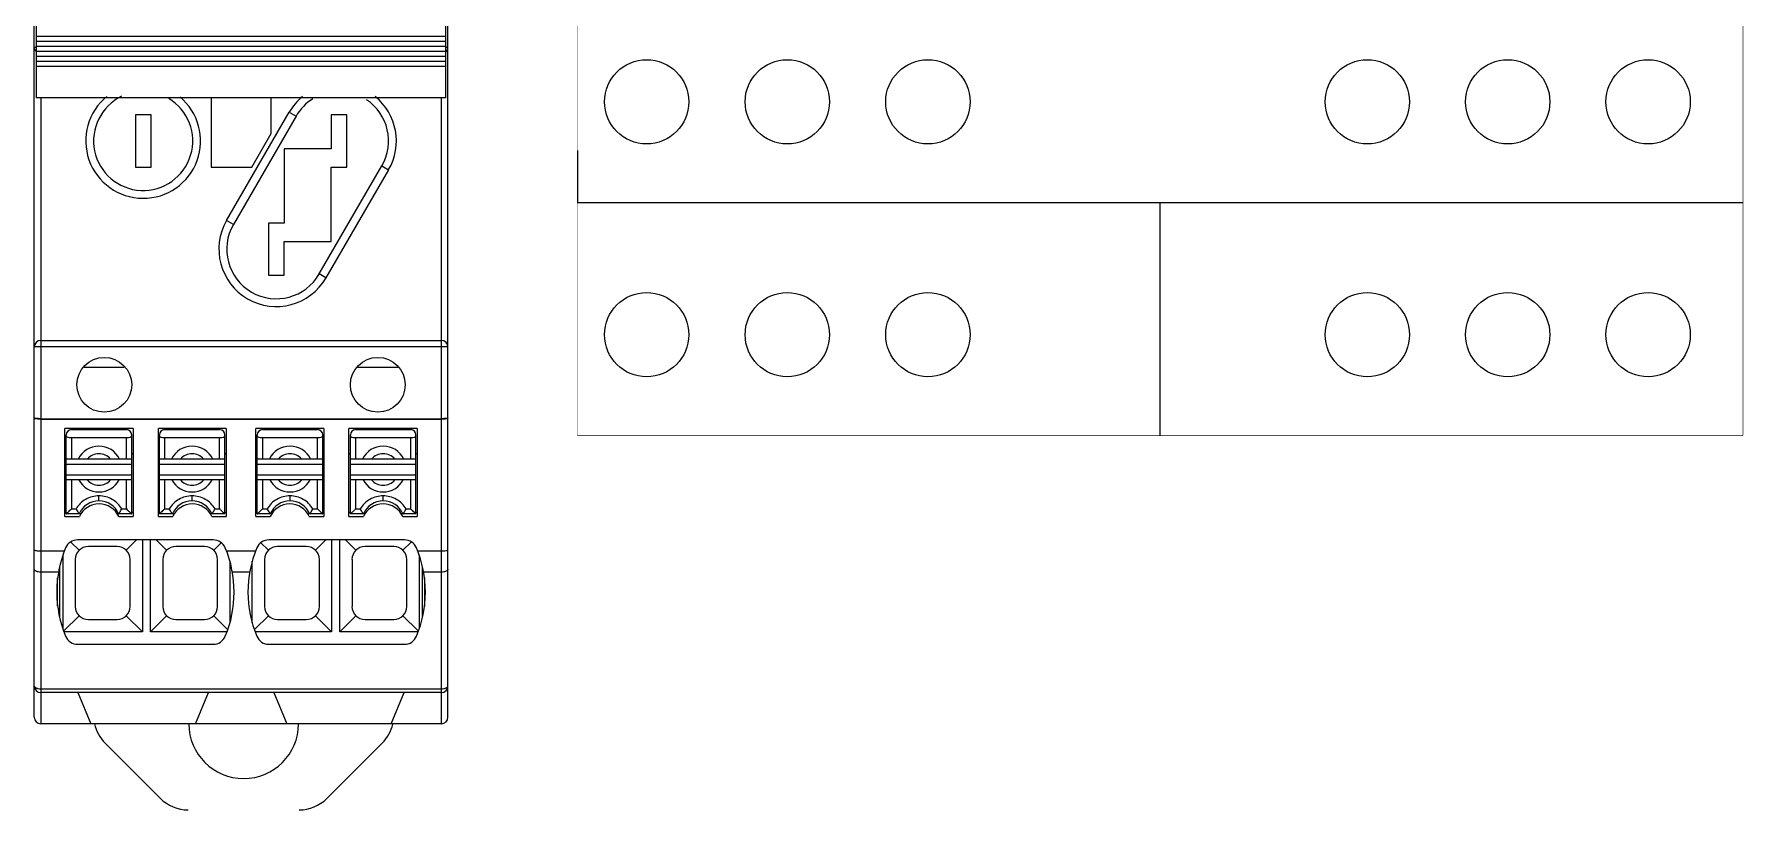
# Model space of a CAD drawing. Header units: millimetres. Extents: x 42356 to 50646, y 31507 to 39566.
# Drawn here: x 47570 to 47636, y 37764.9 to 37794.9 of the extents above; entities that cross this region are included whole.
import ezdxf

# ---------------------------------------------------------------- set-up
doc = ezdxf.new("R2010")
doc.units = ezdxf.units.MM
doc.set_wipeout_variables(frame=1)
doc.layers.add('000-PI-Oprema', color=30, linetype='Continuous', lineweight=5)
doc.layers.add('SI-ORMAR-Oprema', color=30, linetype='Continuous', lineweight=5)

# ---------------------------------------------------------------- blocks, each defined once
blk = doc.blocks.new('*U111')
at = {"layer": '000-PI-Oprema'}
blk.add_lwpolyline([(0, 0), (45, 0), (45, 78), (0, 78)], close=True, dxfattribs=at)
blk.add_wipeout([(0, 78), (45, 78), (45, 0), (0, 0)]).dxf.layer = '000-PI-Oprema'
for p, q in [((0, 11), (0, 9)), ((0, 9), (45, 9)), ((22.5, 0), (22.5, 9))]:
    blk.add_line(p, q, dxfattribs=at)
for centre in [(2.675, 12.887), (8.105, 12.887), (13.535, 12.887), (30.502, 12.887), (35.922, 12.887), (41.342, 12.887), (2.675, 3.887), (8.105, 3.887), (13.535, 3.887), (30.502, 3.887), (35.922, 3.887), (41.342, 3.887)]:
    blk.add_circle(centre, 1.628, dxfattribs=at)
blk = doc.blocks.new('RGZE05P + RXG12BD')
at = {"layer": '000-PI-Oprema'}
for p, q in [((52344.077, 38137.062), (52341.939, 38139.2)), ((52352.644, 38139.2), (52350.506, 38137.062))]:
    blk.add_line(p, q, dxfattribs=at)
for centre, start, end in [((52345.146, 38138.131), 225, 270), ((52349.437, 38138.131), 270, 315)]:
    blk.add_arc(centre, 1.512, start, end, dxfattribs=at)
blk.add_wipeout([(52339.203, 38238.316), (52339.506, 38238.619), (52354.876, 38238.619), (52355.179, 38238.316), (52355.179, 38140.197), (52354.927, 38139.945), (52339.455, 38139.945), (52339.203, 38140.197)]).dxf.layer = '000-PI-Oprema'
for p, q in [((52339.203, 38140.197), (52339.203, 38238.316)), ((52355.179, 38140.197), (52355.179, 38238.316)), ((52339.279, 38185.301), (52339.279, 38164.143)), ((52355.103, 38164.143), (52355.103, 38185.301)), ((52339.203, 38166.1), (52339.279, 38166.1)), ((52355.103, 38166.504), (52339.279, 38166.504)), ((52355.103, 38166.311), (52339.279, 38166.311)), ((52355.103, 38166.119), (52339.279, 38166.119)), ((52355.105, 38166.1), (52355.179, 38166.1)), ((52355.103, 38165.927), (52339.279, 38165.927)), ((52355.103, 38165.734), (52339.279, 38165.734)), ((52355.103, 38165.542), (52339.279, 38165.542)), ((52355.103, 38165.348), (52339.279, 38165.348)), ((52355.103, 38164.143), (52339.279, 38164.143)), ((52339.455, 38164.143), (52339.455, 38139.945)), ((52346.032, 38164.143), (52346.032, 38161.464)), ((52348.35, 38162.759), (52348.35, 38164.143)), ((52354.927, 38139.945), (52354.927, 38164.143)), ((52343.714, 38163.479), (52343.109, 38163.479)), ((52343.109, 38163.479), (52343.109, 38161.464)), ((52343.714, 38161.464), (52343.714, 38163.479)), ((52346.632, 38159.399), (52349.051, 38163.582)), ((52349.313, 38163.43), (52346.894, 38159.247)), ((52349.051, 38163.582), (52349.313, 38163.43)), ((52351.273, 38163.479), (52350.668, 38163.479)), ((52350.668, 38163.479), (52350.668, 38162.169)), ((52351.273, 38161.464), (52351.273, 38163.479)), ((52347.601, 38161.464), (52348.35, 38162.759)), ((52350.668, 38162.169), (52348.854, 38162.169)), ((52348.854, 38162.169), (52348.854, 38159.297)), ((52343.109, 38161.464), (52343.714, 38161.464)), ((52346.032, 38161.464), (52347.601, 38161.464)), ((52350.209, 38157.33), (52352.628, 38161.513)), ((52350.668, 38161.464), (52351.273, 38161.464)), ((52350.668, 38158.591), (52350.668, 38161.464)), ((52352.628, 38161.513), (52352.89, 38161.361)), ((52352.89, 38161.361), (52350.471, 38157.179)), ((52346.894, 38159.247), (52346.632, 38159.399)), ((52348.854, 38159.297), (52348.249, 38159.297)), ((52348.249, 38159.297), (52348.249, 38157.281)), ((52348.854, 38158.591), (52350.668, 38158.591)), ((52348.854, 38157.281), (52348.854, 38158.591)), ((52348.249, 38157.281), (52348.854, 38157.281)), ((52350.471, 38157.179), (52350.209, 38157.33)), ((52355.179, 38154.509), (52339.203, 38154.509)), ((52339.455, 38154.761), (52354.927, 38154.761)), ((52341.136, 38153.732), (52342.682, 38153.732)), ((52351.699, 38153.732), (52353.245, 38153.732)), ((52339.455, 38151.737), (52354.927, 38151.737)), ((52339.455, 38151.721), (52354.927, 38151.721)), ((52343.023, 38151.364), (52340.393, 38151.364)), ((52340.393, 38147.958), (52340.393, 38151.364)), ((52340.438, 38148.058), (52340.438, 38151.112)), ((52340.64, 38151.314), (52342.766, 38151.314)), ((52340.64, 38151.012), (52342.766, 38151.012)), ((52340.64, 38151.012), (52340.64, 38150.175)), ((52342.766, 38150.175), (52342.766, 38151.012)), ((52342.968, 38148.058), (52342.968, 38151.112)), ((52343.023, 38151.364), (52343.023, 38147.958)), ((52346.621, 38151.364), (52344.001, 38151.364)), ((52344.001, 38147.958), (52344.001, 38151.364)), ((52344.036, 38148.058), (52344.036, 38151.112)), ((52344.238, 38151.314), (52346.364, 38151.314)), ((52344.238, 38151.012), (52346.364, 38151.012)), ((52344.238, 38151.012), (52344.238, 38150.175)), ((52346.364, 38150.175), (52346.364, 38151.012)), ((52346.566, 38148.058), (52346.566, 38151.112)), ((52346.621, 38151.364), (52346.621, 38147.958)), ((52350.381, 38151.364), (52347.76, 38151.364)), ((52347.76, 38147.958), (52347.76, 38151.364)), ((52347.816, 38148.058), (52347.816, 38151.112)), ((52348.017, 38151.314), (52350.144, 38151.314)), ((52348.017, 38151.012), (52350.144, 38151.012)), ((52348.017, 38151.012), (52348.017, 38150.175)), ((52350.144, 38150.175), (52350.144, 38151.012)), ((52350.346, 38148.058), (52350.346, 38151.112)), ((52350.381, 38151.364), (52350.381, 38147.958)), ((52353.989, 38151.364), (52351.359, 38151.364)), ((52351.359, 38147.958), (52351.359, 38151.364)), ((52351.414, 38148.058), (52351.414, 38151.112)), ((52351.616, 38151.314), (52353.742, 38151.314)), ((52351.616, 38151.012), (52353.742, 38151.012)), ((52351.616, 38151.012), (52351.616, 38150.175)), ((52353.742, 38150.175), (52353.742, 38151.012)), ((52353.944, 38148.058), (52353.944, 38151.112)), ((52353.989, 38151.364), (52353.989, 38147.958)), ((52340.388, 38150.392), (52340.438, 38150.392)), ((52342.968, 38150.392), (52343.018, 38150.392)), ((52343.996, 38150.392), (52344.036, 38150.392)), ((52346.566, 38150.392), (52346.616, 38150.392)), ((52347.765, 38150.392), (52347.816, 38150.392)), ((52350.346, 38150.392), (52350.386, 38150.392)), ((52351.364, 38150.392), (52351.414, 38150.392)), ((52353.944, 38150.392), (52353.994, 38150.392)), ((52342.968, 38150.175), (52340.438, 38150.175)), ((52342.968, 38149.973), (52340.438, 38149.973)), ((52340.438, 38149.57), (52342.968, 38149.57)), ((52346.566, 38150.175), (52344.036, 38150.175)), ((52346.566, 38149.973), (52344.036, 38149.973)), ((52344.036, 38149.57), (52346.566, 38149.57)), ((52350.346, 38150.175), (52347.816, 38150.175)), ((52350.346, 38149.973), (52347.816, 38149.973)), ((52347.816, 38149.57), (52350.346, 38149.57)), ((52353.944, 38150.175), (52351.414, 38150.175)), ((52353.944, 38149.973), (52351.414, 38149.973)), ((52351.414, 38149.57), (52353.944, 38149.57)), ((52342.968, 38149.369), (52340.438, 38149.369)), ((52340.64, 38149.369), (52340.64, 38148.251)), ((52342.766, 38148.251), (52342.766, 38149.369)), ((52346.566, 38149.369), (52344.036, 38149.369)), ((52344.238, 38149.369), (52344.238, 38148.251)), ((52346.364, 38148.251), (52346.364, 38149.369)), ((52350.346, 38149.369), (52347.816, 38149.369)), ((52348.017, 38149.369), (52348.017, 38148.251)), ((52350.144, 38148.251), (52350.144, 38149.369)), ((52353.944, 38149.369), (52351.414, 38149.369)), ((52351.616, 38149.369), (52351.616, 38148.251)), ((52353.742, 38148.251), (52353.742, 38149.369)), ((52340.64, 38148.251), (52340.818, 38148.251)), ((52341.703, 38148.562), (52341.703, 38148.755)), ((52342.587, 38148.251), (52342.766, 38148.251)), ((52344.238, 38148.251), (52344.417, 38148.251)), ((52345.301, 38148.562), (52345.301, 38148.755)), ((52346.186, 38148.251), (52346.364, 38148.251)), ((52348.017, 38148.251), (52348.196, 38148.251)), ((52349.081, 38148.562), (52349.081, 38148.755)), ((52349.965, 38148.251), (52350.144, 38148.251)), ((52351.616, 38148.251), (52351.795, 38148.251)), ((52352.679, 38148.562), (52352.679, 38148.755)), ((52353.563, 38148.251), (52353.742, 38148.251)), ((52340.438, 38148.111), (52340.393, 38148.111)), ((52340.393, 38147.958), (52340.947, 38147.958)), ((52341.003, 38148.058), (52340.438, 38148.058)), ((52342.968, 38148.058), (52342.413, 38148.058)), ((52342.469, 38147.958), (52343.023, 38147.958)), ((52343.023, 38148.111), (52342.968, 38148.111)), ((52344.036, 38148.111), (52344.001, 38148.111)), ((52344.001, 38147.958), (52344.555, 38147.958)), ((52344.54, 38148.058), (52344.036, 38148.058)), ((52344.555, 38148.058), (52344.611, 38148.058)), ((52346.566, 38148.058), (52346.012, 38148.058)), ((52346.067, 38147.958), (52346.621, 38147.958)), ((52346.621, 38148.111), (52346.566, 38148.111)), ((52347.816, 38148.111), (52347.76, 38148.111)), ((52347.76, 38147.958), (52348.315, 38147.958)), ((52348.37, 38148.058), (52347.816, 38148.058)), ((52349.771, 38148.058), (52349.827, 38148.058)), ((52349.827, 38147.958), (52350.381, 38147.958)), ((52350.346, 38148.058), (52349.842, 38148.058)), ((52350.381, 38148.111), (52350.346, 38148.111)), ((52351.414, 38148.111), (52351.359, 38148.111)), ((52351.359, 38147.958), (52351.913, 38147.958)), ((52351.969, 38148.058), (52351.414, 38148.058)), ((52353.944, 38148.058), (52353.379, 38148.058)), ((52353.435, 38147.958), (52353.989, 38147.958)), ((52353.989, 38148.111), (52353.944, 38148.111)), ((52340.622, 38146.968), (52340.938, 38146.651)), ((52346.118, 38147.051), (52340.881, 38147.051)), ((52342.76, 38146.651), (52343.159, 38147.051)), ((52343.381, 38147.051), (52343.381, 38143.503)), ((52343.694, 38143.503), (52343.694, 38147.051)), ((52344.315, 38146.651), (52343.915, 38147.051)), ((52346.136, 38146.651), (52346.423, 38146.937)), ((52347.959, 38146.937), (52348.246, 38146.651)), ((52353.5, 38147.051), (52348.264, 38147.051)), ((52350.067, 38146.651), (52350.467, 38147.051)), ((52350.688, 38147.051), (52350.688, 38143.503)), ((52351.001, 38143.503), (52351.001, 38147.051)), ((52351.223, 38147.051), (52351.622, 38146.651)), ((52353.444, 38146.651), (52353.76, 38146.968)), ((52339.455, 38146.627), (52340.371, 38146.627)), ((52340.317, 38143.619), (52340.317, 38146.472)), ((52340.791, 38146.295), (52340.791, 38144.48)), ((52342.403, 38146.799), (52341.295, 38146.799)), ((52342.907, 38144.48), (52342.907, 38146.295)), ((52344.167, 38146.295), (52344.167, 38144.48)), ((52345.78, 38146.799), (52344.671, 38146.799)), ((52346.284, 38144.48), (52346.284, 38146.295)), ((52346.628, 38146.627), (52347.754, 38146.627)), ((52348.098, 38146.295), (52348.098, 38144.48)), ((52349.711, 38146.799), (52348.602, 38146.799)), ((52350.215, 38144.48), (52350.215, 38146.295)), ((52351.475, 38146.295), (52351.475, 38144.48)), ((52353.087, 38146.799), (52351.978, 38146.799)), ((52353.591, 38144.48), (52353.591, 38146.295)), ((52354.011, 38146.627), (52354.927, 38146.627)), ((52354.065, 38146.472), (52354.065, 38143.619)), ((52340.143, 38145.81), (52339.455, 38145.81)), ((52340.186, 38146.013), (52340.186, 38144.086)), ((52346.758, 38146.23), (52346.758, 38143.839)), ((52347.526, 38145.81), (52346.856, 38145.81)), ((52347.624, 38143.839), (52347.624, 38146.23)), ((52354.196, 38144.086), (52354.196, 38146.013)), ((52354.927, 38145.81), (52354.239, 38145.81)), ((52340.11, 38144.493), (52340.11, 38145.593)), ((52354.271, 38145.593), (52354.271, 38144.493)), ((52340.347, 38143.532), (52340.938, 38144.124)), ((52341.295, 38143.976), (52342.403, 38143.976)), ((52342.76, 38144.124), (52343.381, 38143.503)), ((52343.694, 38143.503), (52344.315, 38144.124)), ((52344.671, 38143.976), (52345.78, 38143.976)), ((52346.672, 38143.589), (52346.136, 38144.124)), ((52347.71, 38143.589), (52348.246, 38144.124)), ((52348.602, 38143.976), (52349.711, 38143.976)), ((52350.067, 38144.124), (52350.688, 38143.503)), ((52351.001, 38143.503), (52351.622, 38144.124)), ((52351.978, 38143.976), (52353.087, 38143.976)), ((52353.444, 38144.124), (52354.035, 38143.532)), ((52343.381, 38143.503), (52340.357, 38143.503)), ((52340.881, 38143.019), (52346.118, 38143.019)), ((52346.642, 38143.503), (52343.694, 38143.503)), ((52350.688, 38143.503), (52347.74, 38143.503)), ((52348.264, 38143.019), (52353.5, 38143.019)), ((52354.025, 38143.503), (52351.001, 38143.503)), ((52339.455, 38141.3), (52354.927, 38141.3)), ((52354.927, 38141.154), (52339.455, 38141.154)), ((52340.892, 38141.154), (52341.395, 38139.945)), ((52345.427, 38139.945), (52345.931, 38141.154)), ((52348.451, 38141.154), (52348.955, 38139.945)), ((52352.986, 38139.945), (52353.49, 38141.154)), ((52354.927, 38139.945), (52339.455, 38139.945))]:
    blk.add_line(p, q, dxfattribs=at)
for centre in [(52341.91, 38153.048), (52352.472, 38153.048)]:
    blk.add_circle(centre, 1.058, dxfattribs=at)
for centre, radius, start, end in [((52339.455, 38166.1), 0.252, 180, 224.09007), ((52354.927, 38166.1), 0.252, 315, 0), ((52343.411, 38162.472), 2.217, 129.08315, 50.21264), ((52343.411, 38162.472), 1.915, 115.68867, 59.02527), ((52350.971, 38162.472), 2.217, 129.27359, 149.95864), ((52350.971, 38162.472), 1.915, 121.55823, 149.95864), ((52350.971, 38162.472), 2.217, 329.95864, 50.82445), ((52350.971, 38162.472), 1.915, 329.95864, 56.31737), ((52348.552, 38158.289), 2.217, 149.95864, 329.95864), ((52348.552, 38158.289), 1.915, 149.95864, 329.95864), ((52339.455, 38154.509), 0.252, 90, 180), ((52354.927, 38154.509), 0.252, 0, 90), ((52340.64, 38151.112), 0.202, 90, 180), ((52342.766, 38151.112), 0.202, 0, 90), ((52344.238, 38151.112), 0.202, 90, 180), ((52346.364, 38151.112), 0.202, 0, 90), ((52348.017, 38151.112), 0.202, 90, 180), ((52350.144, 38151.112), 0.202, 0, 90), ((52351.616, 38151.112), 0.202, 90, 180), ((52353.742, 38151.112), 0.202, 0, 90), ((52341.703, 38149.791), 0.885, 25.69896, 154.30104), ((52341.703, 38149.772), 0.605, 41.81031, 138.18969), ((52345.301, 38149.791), 0.885, 25.69896, 154.30104), ((52345.301, 38149.772), 0.605, 41.81031, 138.18969), ((52349.081, 38149.791), 0.885, 25.69896, 154.30104), ((52349.081, 38149.772), 0.605, 41.81031, 138.18969), ((52352.679, 38149.791), 0.885, 25.69896, 154.30104), ((52352.679, 38149.772), 0.605, 41.81031, 138.18969), ((52341.703, 38149.772), 0.605, 221.81031, 318.18969), ((52345.301, 38149.772), 0.605, 221.81031, 318.18969), ((52349.081, 38149.772), 0.605, 221.81031, 318.18969), ((52352.679, 38149.772), 0.605, 221.81031, 318.18969), ((52341.703, 38147.736), 0.827, 22.95824, 157.04128), ((52341.708, 38147.601), 0.84, 25.10673, 154.89327), ((52345.301, 38147.736), 0.827, 22.95824, 157.04128), ((52345.311, 38147.609), 0.832, 24.76151, 155.23849), ((52349.071, 38147.609), 0.832, 24.76151, 155.23849), ((52349.081, 38147.736), 0.827, 22.95824, 157.04128), ((52352.674, 38147.601), 0.84, 25.10673, 154.89327), ((52352.679, 38147.736), 0.827, 22.95824, 157.04128), ((52340.881, 38146.547), 0.504, 90, 157.3802), ((52346.118, 38146.547), 0.504, 22.6198, 90), ((52348.264, 38146.547), 0.504, 90, 157.3802), ((52353.5, 38146.547), 0.504, 22.6198, 90), ((52344.51, 38145.035), 4.435, 157.38014, 202.61986), ((52341.295, 38146.295), 0.504, 90, 180), ((52342.403, 38146.295), 0.504, 0, 90), ((52344.671, 38146.295), 0.504, 90, 180), ((52345.78, 38146.295), 0.504, 0, 90), ((52342.489, 38145.035), 4.435, 337.38014, 22.61986), ((52351.893, 38145.035), 4.435, 157.38014, 202.61986), ((52348.602, 38146.295), 0.504, 90, 180), ((52349.711, 38146.295), 0.504, 0, 90), ((52351.978, 38146.295), 0.504, 90, 180), ((52353.087, 38146.295), 0.504, 0, 90), ((52349.872, 38145.035), 4.435, 337.38014, 22.61986), ((52341.295, 38144.48), 0.504, 180, 270), ((52342.403, 38144.48), 0.504, 270, 0), ((52344.671, 38144.48), 0.504, 180, 270), ((52345.78, 38144.48), 0.504, 270, 0), ((52348.602, 38144.48), 0.504, 180, 270), ((52349.711, 38144.48), 0.504, 270, 0), ((52351.978, 38144.48), 0.504, 180, 270), ((52353.087, 38144.48), 0.504, 270, 0), ((52340.881, 38143.523), 0.504, 202.61986, 270), ((52346.118, 38143.523), 0.504, 270, 337.38014), ((52348.264, 38143.523), 0.504, 202.61986, 270), ((52353.5, 38143.523), 0.504, 270, 337.38014), ((52339.455, 38141.406), 0.252, 180, 270), ((52354.927, 38141.406), 0.252, 270, 0), ((52339.455, 38140.197), 0.252, 180, 270), ((52343.008, 38140.269), 1.512, 192.4432, 225), ((52347.292, 38139.945), 2.117, 180, 0), ((52351.575, 38140.269), 1.512, 315, 347.27131), ((52354.927, 38140.197), 0.252, 270, 0)]:
    blk.add_arc(centre, radius, start, end, dxfattribs=at)
for centre, major_axis, ratio, start_param, end_param in [((52340.64, 38151.072), (-0.202, 0), 0.300323, 0, 1.570796), ((52342.766, 38151.072), (-0.202, 0), 0.300323, -4.712389, -3.141593), ((52344.238, 38151.072), (-0.202, 0), 0.300323, 0, 1.570796), ((52346.364, 38151.072), (-0.202, 0), 0.300323, -4.712389, -3.141593), ((52348.017, 38151.072), (-0.202, 0), 0.300323, 0, 1.570796), ((52350.144, 38151.072), (-0.202, 0), 0.300323, -4.712389, -3.141593), ((52351.616, 38151.072), (-0.202, 0), 0.300323, 0, 1.570796), ((52353.742, 38151.072), (-0.202, 0), 0.300323, -4.712389, -3.141593), ((52341.703, 38149.791), (0, 0.885), 0.999765, 2.068089, 4.215096), ((52345.301, 38149.791), (0, 0.885), 0.999765, 2.068089, 4.215096), ((52349.081, 38149.791), (0, 0.885), 0.999765, 2.068089, 4.215096), ((52352.679, 38149.791), (0, 0.885), 0.999765, 2.068089, 4.215096)]:
    blk.add_ellipse(centre, major_axis=major_axis, ratio=ratio, start_param=start_param, end_param=end_param, dxfattribs=at)
for points, knots in [([(52339.455, 38151.737), (52339.423, 38151.737), (52339.363, 38151.739), (52339.293, 38151.744), (52339.248, 38151.75), (52339.225, 38151.755), (52339.211, 38151.759), (52339.203, 38151.764), (52339.203, 38151.767)], [0, 0, 0, 0, 0.376687, 0.696051, 0.818899, 0.911405, 0.970874, 1, 1, 1, 1]), ([(52339.455, 38151.721), (52339.423, 38151.721), (52339.363, 38151.722), (52339.293, 38151.727), (52339.248, 38151.732), (52339.225, 38151.737), (52339.211, 38151.741), (52339.203, 38151.746), (52339.203, 38151.748)], [0, 0, 0, 0, 0.37768, 0.697632, 0.82053, 0.912877, 0.971942, 1, 1, 1, 1]), ([(52355.104, 38151.746), (52355.077, 38151.743), (52355.018, 38151.739), (52354.959, 38151.737), (52354.927, 38151.737)], [0, 0, 0, 0, 0.459498, 1, 1, 1, 1]), ([(52355.104, 38151.729), (52355.092, 38151.727), (52355.033, 38151.722), (52354.973, 38151.721), (52354.927, 38151.721)], [0, 0, 0, 0, 0.214567, 1, 1, 1, 1]), ([(52355.179, 38151.767), (52355.179, 38151.764), (52355.171, 38151.759), (52355.157, 38151.755), (52355.133, 38151.75), (52355.115, 38151.747), (52355.104, 38151.746)], [0, 0, 0, 0, 0.095562, 0.291278, 0.595781, 1, 1, 1, 1]), ([(52355.179, 38151.748), (52355.179, 38151.746), (52355.171, 38151.741), (52355.157, 38151.737), (52355.133, 38151.732), (52355.115, 38151.73), (52355.104, 38151.729)], [0, 0, 0, 0, 0.092609, 0.287979, 0.593497, 1, 1, 1, 1]), ([(52340.496, 38148.11), (52340.507, 38148.12), (52340.555, 38148.167), (52340.603, 38148.214), (52340.64, 38148.251)], [0, 0, 0, 0, 0.226391, 1, 1, 1, 1]), ([(52341.703, 38148.755), (52341.614, 38148.754), (52341.437, 38148.731), (52341.188, 38148.63), (52340.974, 38148.468), (52340.864, 38148.326), (52340.818, 38148.251)], [0, 0, 0, 0, 0.24998, 0.500111, 0.750182, 1, 1, 1, 1]), ([(52340.818, 38148.251), (52340.833, 38148.225), (52340.861, 38148.177), (52340.891, 38148.131), (52340.905, 38148.109)], [0, 0, 0, 0, 0.536597, 1, 1, 1, 1]), ([(52342.587, 38148.251), (52342.542, 38148.326), (52342.432, 38148.468), (52342.218, 38148.63), (52341.969, 38148.731), (52341.791, 38148.754), (52341.703, 38148.755)], [0, 0, 0, 0, 0.249818, 0.499889, 0.75002, 1, 1, 1, 1]), ([(52342.501, 38148.109), (52342.515, 38148.131), (52342.544, 38148.177), (52342.573, 38148.225), (52342.587, 38148.251)], [0, 0, 0, 0, 0.463419, 1, 1, 1, 1]), ([(52342.766, 38148.251), (52342.788, 38148.229), (52342.821, 38148.196), (52342.864, 38148.154), (52342.894, 38148.125), (52342.917, 38148.103), (52342.933, 38148.087), (52342.944, 38148.077), (52342.953, 38148.07), (52342.96, 38148.063), (52342.964, 38148.061), (52342.967, 38148.058), (52342.968, 38148.059)], [0, 0, 0, 0, 0.335241, 0.49585, 0.646448, 0.781557, 0.840942, 0.893108, 0.936708, 0.970225, 0.991865, 1, 1, 1, 1]), ([(52344.238, 38148.251), (52344.213, 38148.226), (52344.165, 38148.179), (52344.118, 38148.132), (52344.095, 38148.111)], [0, 0, 0, 0, 0.525178, 1, 1, 1, 1]), ([(52345.301, 38148.755), (52345.213, 38148.754), (52345.035, 38148.731), (52344.786, 38148.63), (52344.572, 38148.468), (52344.462, 38148.326), (52344.417, 38148.251)], [0, 0, 0, 0, 0.24998, 0.500111, 0.750182, 1, 1, 1, 1]), ([(52344.502, 38148.11), (52344.488, 38148.132), (52344.459, 38148.178), (52344.431, 38148.225), (52344.417, 38148.251)], [0, 0, 0, 0, 0.464271, 1, 1, 1, 1]), ([(52346.186, 38148.251), (52346.14, 38148.326), (52346.03, 38148.468), (52345.816, 38148.63), (52345.567, 38148.731), (52345.39, 38148.754), (52345.301, 38148.755)], [0, 0, 0, 0, 0.249818, 0.499889, 0.75002, 1, 1, 1, 1]), ([(52346.1, 38148.11), (52346.106, 38148.12), (52346.136, 38148.166), (52346.165, 38148.213), (52346.186, 38148.251)], [0, 0, 0, 0, 0.218566, 1, 1, 1, 1]), ([(52346.566, 38148.058), (52346.565, 38148.057), (52346.563, 38148.061), (52346.559, 38148.063), (52346.552, 38148.07), (52346.543, 38148.078), (52346.532, 38148.088), (52346.515, 38148.103), (52346.492, 38148.125), (52346.462, 38148.154), (52346.431, 38148.185), (52346.398, 38148.218), (52346.376, 38148.24), (52346.364, 38148.251)], [0, 0, 0, 0, 0.008038, 0.029854, 0.063638, 0.107415, 0.159618, 0.218939, 0.35386, 0.504371, 0.664929, 0.831114, 1, 1, 1, 1]), ([(52347.816, 38148.059), (52347.816, 38148.058), (52347.819, 38148.061), (52347.824, 38148.063), (52347.831, 38148.07), (52347.84, 38148.077), (52347.85, 38148.087), (52347.867, 38148.103), (52347.89, 38148.125), (52347.92, 38148.154), (52347.963, 38148.196), (52347.995, 38148.229), (52348.017, 38148.251)], [0, 0, 0, 0, 0.008133, 0.029763, 0.063264, 0.106849, 0.159015, 0.218403, 0.353511, 0.504126, 0.66475, 1, 1, 1, 1]), ([(52349.081, 38148.755), (52348.992, 38148.754), (52348.815, 38148.731), (52348.566, 38148.63), (52348.352, 38148.468), (52348.242, 38148.326), (52348.196, 38148.251)], [0, 0, 0, 0, 0.24998, 0.500111, 0.750182, 1, 1, 1, 1]), ([(52348.196, 38148.251), (52348.211, 38148.225), (52348.239, 38148.177), (52348.269, 38148.131), (52348.283, 38148.109)], [0, 0, 0, 0, 0.536597, 1, 1, 1, 1]), ([(52349.965, 38148.251), (52349.919, 38148.326), (52349.809, 38148.468), (52349.596, 38148.63), (52349.347, 38148.731), (52349.169, 38148.754), (52349.081, 38148.755)], [0, 0, 0, 0, 0.249818, 0.499889, 0.75002, 1, 1, 1, 1]), ([(52349.879, 38148.109), (52349.893, 38148.131), (52349.922, 38148.177), (52349.951, 38148.225), (52349.965, 38148.251)], [0, 0, 0, 0, 0.463419, 1, 1, 1, 1]), ([(52350.144, 38148.251), (52350.157, 38148.238), (52350.204, 38148.191), (52350.252, 38148.144), (52350.287, 38148.11)], [0, 0, 0, 0, 0.265372, 1, 1, 1, 1]), ([(52351.616, 38148.251), (52351.605, 38148.24), (52351.582, 38148.218), (52351.55, 38148.185), (52351.518, 38148.154), (52351.488, 38148.125), (52351.465, 38148.103), (52351.448, 38148.088), (52351.437, 38148.078), (52351.428, 38148.07), (52351.421, 38148.063), (52351.417, 38148.061), (52351.415, 38148.057), (52351.414, 38148.058)], [0, 0, 0, 0, 0.168881, 0.335058, 0.495598, 0.64609, 0.78101, 0.840331, 0.89254, 0.936336, 0.970136, 0.991959, 1, 1, 1, 1]), ([(52352.679, 38148.755), (52352.591, 38148.754), (52352.413, 38148.731), (52352.164, 38148.63), (52351.95, 38148.468), (52351.84, 38148.326), (52351.795, 38148.251)], [0, 0, 0, 0, 0.24998, 0.500111, 0.750182, 1, 1, 1, 1]), ([(52351.88, 38148.11), (52351.866, 38148.132), (52351.837, 38148.178), (52351.809, 38148.225), (52351.795, 38148.251)], [0, 0, 0, 0, 0.464271, 1, 1, 1, 1]), ([(52353.563, 38148.251), (52353.518, 38148.326), (52353.408, 38148.468), (52353.194, 38148.63), (52352.945, 38148.731), (52352.767, 38148.754), (52352.679, 38148.755)], [0, 0, 0, 0, 0.249818, 0.499889, 0.75002, 1, 1, 1, 1]), ([(52353.478, 38148.11), (52353.484, 38148.12), (52353.514, 38148.166), (52353.543, 38148.213), (52353.563, 38148.251)], [0, 0, 0, 0, 0.218566, 1, 1, 1, 1]), ([(52353.886, 38148.11), (52353.863, 38148.132), (52353.815, 38148.179), (52353.767, 38148.226), (52353.742, 38148.251)], [0, 0, 0, 0, 0.474603, 1, 1, 1, 1]), ([(52340.438, 38148.059), (52340.438, 38148.058), (52340.441, 38148.06), (52340.444, 38148.062), (52340.45, 38148.067), (52340.457, 38148.073), (52340.465, 38148.08), (52340.478, 38148.093), (52340.489, 38148.103), (52340.496, 38148.11)], [0, 0, 0, 0, 0.022449, 0.081612, 0.173993, 0.295393, 0.441894, 0.610278, 1, 1, 1, 1]), ([(52340.905, 38148.109), (52340.91, 38148.102), (52340.917, 38148.092), (52340.925, 38148.08), (52340.93, 38148.072), (52340.935, 38148.066), (52340.938, 38148.062), (52340.94, 38148.06), (52340.942, 38148.058), (52340.942, 38148.058)], [0, 0, 0, 0, 0.40845, 0.579416, 0.724512, 0.841048, 0.92689, 0.980238, 1, 1, 1, 1]), ([(52342.464, 38148.058), (52342.464, 38148.058), (52342.466, 38148.06), (52342.468, 38148.062), (52342.471, 38148.066), (52342.475, 38148.072), (52342.48, 38148.08), (52342.489, 38148.092), (52342.496, 38148.102), (52342.501, 38148.109)], [0, 0, 0, 0, 0.019385, 0.072121, 0.157385, 0.273618, 0.418867, 0.590318, 1, 1, 1, 1]), ([(52344.095, 38148.111), (52344.087, 38148.104), (52344.077, 38148.094), (52344.063, 38148.081), (52344.054, 38148.074), (52344.048, 38148.067), (52344.042, 38148.062), (52344.039, 38148.06), (52344.037, 38148.058), (52344.036, 38148.058)], [0, 0, 0, 0, 0.38812, 0.556208, 0.702927, 0.825059, 0.918286, 0.977918, 1, 1, 1, 1]), ([(52344.54, 38148.058), (52344.54, 38148.058), (52344.539, 38148.06), (52344.537, 38148.062), (52344.533, 38148.067), (52344.528, 38148.073), (52344.523, 38148.08), (52344.514, 38148.093), (52344.507, 38148.103), (52344.502, 38148.11)], [0, 0, 0, 0, 0.02019, 0.074433, 0.161187, 0.278259, 0.423319, 0.593759, 1, 1, 1, 1]), ([(52346.062, 38148.058), (52346.062, 38148.058), (52346.064, 38148.06), (52346.066, 38148.062), (52346.069, 38148.067), (52346.074, 38148.072), (52346.079, 38148.08), (52346.088, 38148.093), (52346.095, 38148.103), (52346.1, 38148.11)], [0, 0, 0, 0, 0.01998, 0.073844, 0.160229, 0.2771, 0.42223, 0.592945, 1, 1, 1, 1]), ([(52348.283, 38148.109), (52348.288, 38148.102), (52348.294, 38148.092), (52348.303, 38148.08), (52348.308, 38148.072), (52348.313, 38148.066), (52348.316, 38148.062), (52348.318, 38148.06), (52348.319, 38148.058), (52348.32, 38148.058)], [0, 0, 0, 0, 0.40845, 0.579416, 0.724512, 0.841048, 0.92689, 0.980238, 1, 1, 1, 1]), ([(52349.842, 38148.058), (52349.842, 38148.058), (52349.843, 38148.06), (52349.845, 38148.062), (52349.849, 38148.066), (52349.853, 38148.072), (52349.858, 38148.08), (52349.867, 38148.092), (52349.874, 38148.102), (52349.879, 38148.109)], [0, 0, 0, 0, 0.019385, 0.072121, 0.157385, 0.273618, 0.418867, 0.590318, 1, 1, 1, 1]), ([(52350.287, 38148.11), (52350.295, 38148.103), (52350.305, 38148.093), (52350.318, 38148.081), (52350.327, 38148.073), (52350.334, 38148.067), (52350.34, 38148.062), (52350.343, 38148.06), (52350.345, 38148.058), (52350.346, 38148.059)], [0, 0, 0, 0, 0.389415, 0.55776, 0.704298, 0.825798, 0.918288, 0.977534, 1, 1, 1, 1]), ([(52351.918, 38148.058), (52351.918, 38148.058), (52351.917, 38148.06), (52351.914, 38148.062), (52351.911, 38148.067), (52351.906, 38148.073), (52351.901, 38148.08), (52351.892, 38148.093), (52351.885, 38148.103), (52351.88, 38148.11)], [0, 0, 0, 0, 0.02019, 0.074433, 0.161187, 0.278259, 0.423319, 0.593759, 1, 1, 1, 1]), ([(52353.44, 38148.058), (52353.44, 38148.058), (52353.441, 38148.06), (52353.443, 38148.062), (52353.447, 38148.067), (52353.451, 38148.072), (52353.457, 38148.08), (52353.466, 38148.093), (52353.473, 38148.103), (52353.478, 38148.11)], [0, 0, 0, 0, 0.01998, 0.073844, 0.160229, 0.2771, 0.42223, 0.592945, 1, 1, 1, 1]), ([(52353.944, 38148.058), (52353.943, 38148.058), (52353.941, 38148.06), (52353.938, 38148.062), (52353.933, 38148.067), (52353.926, 38148.073), (52353.917, 38148.081), (52353.904, 38148.093), (52353.893, 38148.103), (52353.886, 38148.11)], [0, 0, 0, 0, 0.022058, 0.081617, 0.174751, 0.29679, 0.443469, 0.611592, 1, 1, 1, 1]), ([(52339.203, 38146.665), (52339.203, 38146.662), (52339.21, 38146.655), (52339.235, 38146.646), (52339.286, 38146.636), (52339.363, 38146.628), (52339.423, 38146.627), (52339.455, 38146.627)], [0, 0, 0, 0, 0.034331, 0.096113, 0.311906, 0.628408, 1, 1, 1, 1]), ([(52354.927, 38146.627), (52354.959, 38146.627), (52355.018, 38146.628), (52355.096, 38146.636), (52355.147, 38146.646), (52355.172, 38146.655), (52355.179, 38146.662), (52355.179, 38146.665)], [0, 0, 0, 0, 0.371592, 0.688094, 0.903887, 0.965669, 1, 1, 1, 1]), ([(52339.455, 38145.81), (52339.423, 38145.81), (52339.376, 38145.813), (52339.316, 38145.827), (52339.258, 38145.846), (52339.203, 38145.881), (52339.203, 38145.916)], [0, 0, 0, 0, 0.336841, 0.492368, 0.632983, 1, 1, 1, 1]), ([(52355.179, 38145.916), (52355.179, 38145.881), (52355.124, 38145.846), (52355.066, 38145.827), (52355.006, 38145.813), (52354.959, 38145.81), (52354.927, 38145.81)], [0, 0, 0, 0, 0.367017, 0.507632, 0.663159, 1, 1, 1, 1]), ([(52339.203, 38141.406), (52339.203, 38141.371), (52339.258, 38141.336), (52339.316, 38141.317), (52339.376, 38141.303), (52339.423, 38141.3), (52339.455, 38141.3)], [0, 0, 0, 0, 0.367017, 0.507632, 0.663159, 1, 1, 1, 1]), ([(52354.927, 38141.3), (52354.959, 38141.3), (52355.006, 38141.303), (52355.066, 38141.317), (52355.124, 38141.336), (52355.179, 38141.371), (52355.179, 38141.406)], [0, 0, 0, 0, 0.336841, 0.492368, 0.632983, 1, 1, 1, 1])]:
    blk.add_open_spline(points, degree=3, knots=knots, dxfattribs=at)
blk = doc.blocks.new('*U337')
at = {"layer": 'SI-ORMAR-Oprema'}
blk.add_blockref('RGZE05P + RXG12BD', (-52347.191, -38187.619), dxfattribs=at)
blk = doc.blocks.new('*U338')
at = {"layer": '000-PI-Oprema', "color": 0, "linetype": 'ByBlock', "lineweight": -2, "transparency": 16777216}
blk.add_blockref('*U337', (32, 0), dxfattribs=at)

msp = doc.modelspace()

# ---------------------------------------------------------------- block references
at = {"layer": '000-PI-Oprema'}
msp.add_blockref('*U338', (47546.014, 37815.881), dxfattribs=at)
at = {"layer": '000-PI-Oprema', "ltscale": 0.25}
msp.add_blockref('*U111', (47591.001, 37779.359), dxfattribs=at)

doc.saveas('drawing.dxf')
